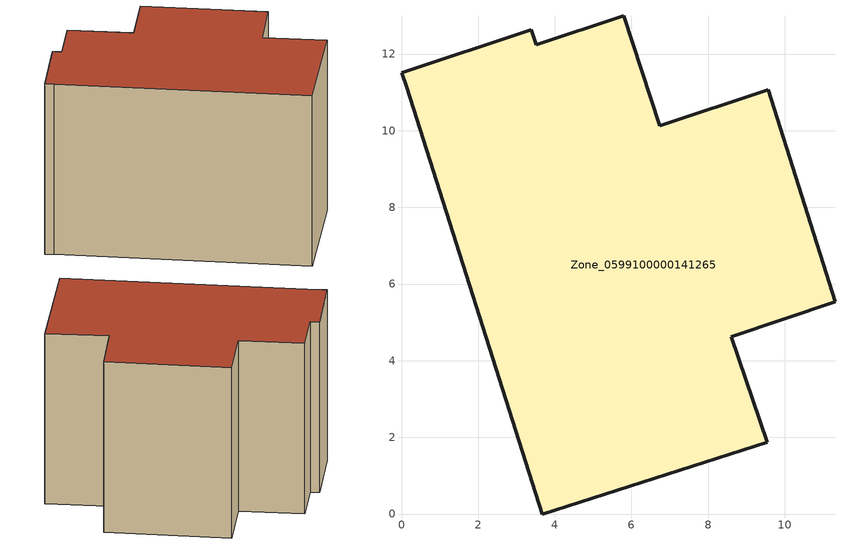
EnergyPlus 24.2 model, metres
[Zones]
Zone_0599100000141265
 floor ground (C_G): 0,11.51 3.38,12.63 3.51,12.24 5.8,12.99 6.74,10.13 9.57,11.06 11.31,5.54 8.61,4.62 9.55,1.87 3.68,0 0.14,11.13 z0
 wall outside (C_F): 3.68,0 9.55,1.87 8.61,4.62 11.31,5.54 9.57,11.06 6.74,10.13 5.8,12.99 3.51,12.24 3.38,12.63 0,11.51 0.14,11.13 3.68,0 z0:8.38
 roof outside (C_R): 3.38,12.63 0,11.51 0.14,11.13 3.68,0 9.55,1.87 8.61,4.62 11.31,5.54 9.57,11.06 6.74,10.13 5.8,12.99 3.51,12.24 z8.38
[BUILDING]
Pand.0599100000141265: North Axis=0; Terrain=City; Loads Convergence Tolerance Value=0.04; Temperature Convergence Tolerance Value=0.4; Solar Distribution=FullExterior; Maximum Number of Warmup Days=25; Minimum Number of Warmup Days=1
[Site:Location]
Rotterdam.The.Hague.AP_ZH_NLD Design_Conditions: Latitude=51.96; Longitude=4.45; Time Zone=1; Elevation=-4.5
[SITE:GROUNDTEMPERATURE:BUILDINGSURFACE]
18, 18, 18, 18, 18, 18, 18, 18, 18, 18, 18, 18
[MATERIAL] Thermal Absorptance=0.9; Solar Absorptance=0.7; Visible Absorptance=0.7
Name | Roughness | Thickness | Conductivity | Density | Specific Heat
G.TC.1946-1964 | MediumSmooth | 0.15 | 1 | 540 | 1210
F.TC.1946-1964 | Rough | 0.3 | 0.857143 | 1920 | 840
R.TC.1946-1964 | MediumRough | 0.2 | 0.235294 | 1500 | 1000
[CONSTRUCTION]
C_G: G.TC.1946-1964
C_F: F.TC.1946-1964
C_R: R.TC.1946-1964
[ZONE]
Zone_0599100000141265: Type=1; Multiplier=1; Ceiling Height=Autocalculate; Volume=Autocalculate; Floor Area=autocalculate; Part of Total Floor Area=Yes
[ZONEINFILTRATION:DESIGNFLOWRATE]
Infil_Zone_0599100000141265: Zone or ZoneList or Space or SpaceList=Zone_0599100000141265; Schedule=AlwaysOn; Design Flow Rate Calculation Method=Flow/Area; Flow Rate per Floor Area=0.003; Constant Term Coefficient=1; Temperature Term Coefficient=0; Velocity Term Coefficient=0; Velocity Squared Term Coefficient=0
[HVACTEMPLATE:ZONE:IDEALLOADSAIRSYSTEM]
Zone_0599100000141265: Maximum Heating Supply Air Temperature=50; Minimum Cooling Supply Air Temperature=13; Maximum Heating Supply Air Humidity Ratio=0.0156; Minimum Cooling Supply Air Humidity Ratio=0.0077; Heating Limit=NoLimit; Cooling Limit=NoLimit; Dehumidification Control Type=ConstantSensibleHeatRatio; Cooling Sensible Heat Ratio=0.7; Dehumidification Setpoint=60; Humidification Control Type=None; Humidification Setpoint=30; Outdoor Air Method=None; Outdoor Air Flow Rate per Person=0.00944; Outdoor Air Flow Rate per Zone Floor Area=0; Outdoor Air Flow Rate per Zone=0; Demand Controlled Ventilation Type=None; Outdoor Air Economizer Type=NoEconomizer; Heat Recovery Type=None; Sensible Heat Recovery Effectiveness=0.7; Latent Heat Recovery Effectiveness=0.65
[ZONECONTROL:THERMOSTAT]
ThermostatControl_Zone_0599100000141265: Zone or ZoneList=Zone_0599100000141265; Control Type Schedule=DualSetpointControlType; Control 1=Thermostat_Zone_0599100000141265; Temperature Difference Between Cutout And Setpoint=0
[THERMOSTATSETPOINT:DUALSETPOINT]
Thermostat_Zone_0599100000141265: Heating Setpoint Temperature Schedule=HeatingSetpoint_Zone_0599100000141265; Cooling Setpoint Temperature Schedule=CoolingSetpoint_Zone_0599100000141265
[SCHEDULE:COMPACT]
HeatingSetpoint_Zone_0599100000141265: Through: 12/31, For: AllDays, Until: 24:00, 21
CoolingSetpoint_Zone_0599100000141265: Through: 12/31, For: AllDays, Until: 24:00, 24
DualSetpointControlType: Through: 12/31, For: AllDays, Until: 24:00, 4
AlwaysOn: Through: 12/31, For: AllDays, Until: 24:00, 1
